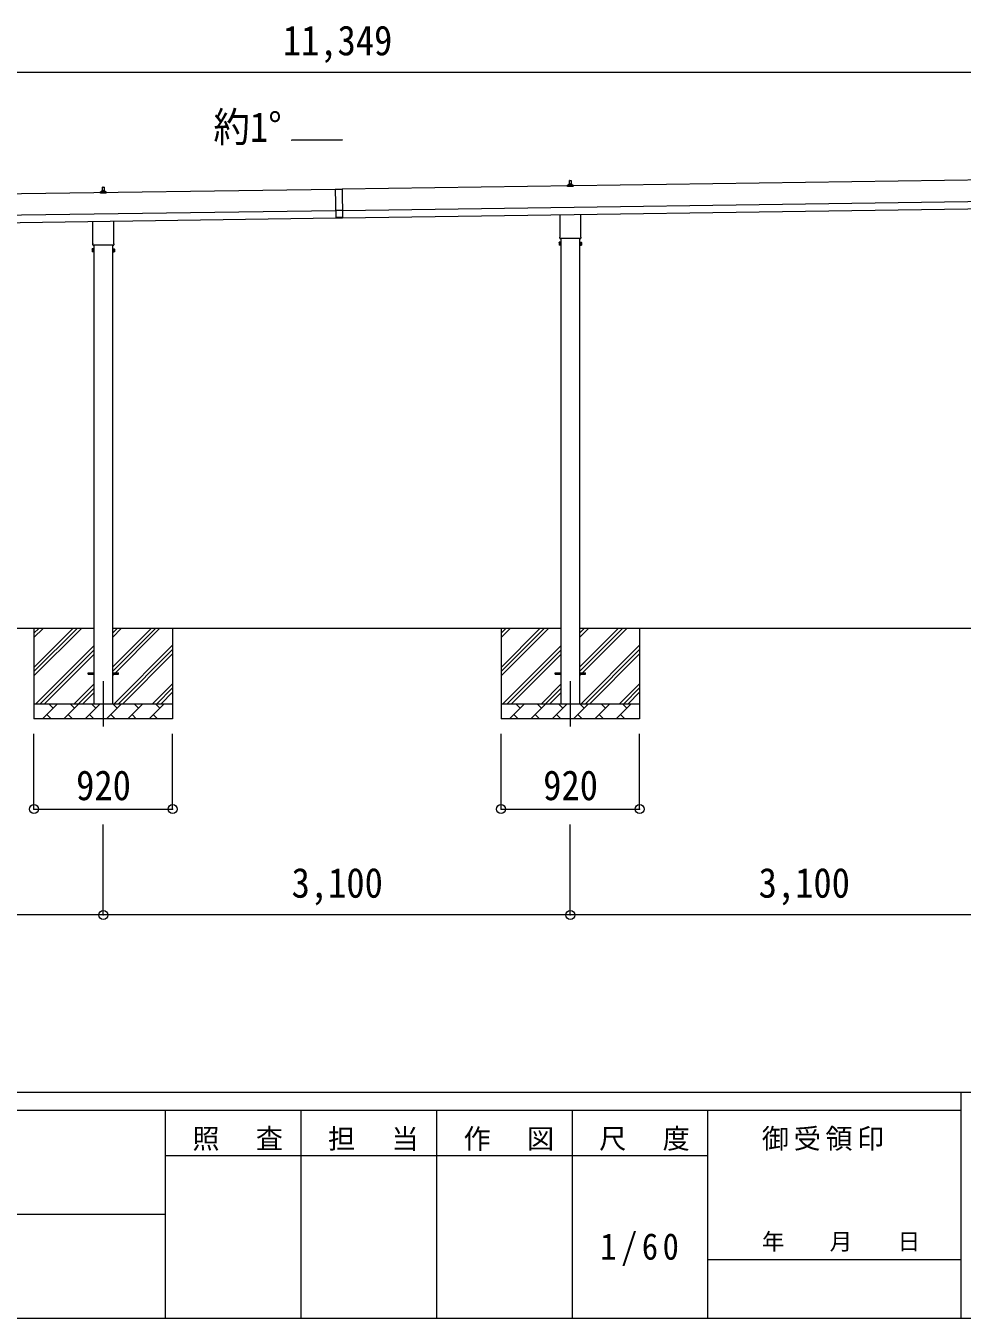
# Model space of a CAD drawing. Units: millimetres at full size, sheet at 1:60. Extents: x -16864 to 16864, y -11640 to 11640.
# Drawn here: x 4477 to 10692, y -11640 to -3066 of the extents above; entities that cross this region are included whole.
import ezdxf
from ezdxf.enums import TextEntityAlignment as Align

# ---------------------------------------------------------------- set-up
doc = ezdxf.new("R2010")
doc.units = ezdxf.units.MM
doc.header["$LTSCALE"] = 60
doc.header["$PDMODE"] = 32
doc.header["$PDSIZE"] = 60
doc.linetypes.add('CHAIN1', pattern=[8, 5, -1, 1, -1])
for name, color, linetype, lineweight in [('0-1_Defpoints', 7, 'CHAIN1', 9), ('0-2_TEXT1', 4, 'Continuous', 9), ('0-3_SHAPE', 7, 'Continuous', 9), ('0-7_PARTS2', 7, 'Continuous', 9), ('0-8_TABLE1', 6, 'Continuous', 9), ('F-0', 7, 'Continuous', 9)]:
    doc.layers.add(name, color=color, linetype=linetype, lineweight=lineweight)
doc.styles.add('ＭＳ ゴシック', font='')
doc.styles.get('ＭＳ ゴシック').set_extended_font_data('MS Gothic')

msp = doc.modelspace()

# ---------------------------------------------------------------- linework, layer by layer
at = {"layer": '0-1_Defpoints'}
for p, q in [((4990.83, -7413.9), (4990.83, -7762.9)), ((8090.83, -7413.9), (8090.83, -7762.9))]:
    msp.add_line(p, q, dxfattribs=at)
at = {"layer": '0-2_TEXT1'}
for p, q in [((6578.74, -3823.07), (6242.74, -3827.87)), ((12181.52, -4070.48), (6575.9, -4150.56)), ((8085.14, -4116.07), (8085.87, -4092.55)), ((8086.87, -4091.57), (8095.41, -4091.57)), ((8096.41, -4092.55), (8097.14, -4116.07)), ((6530.9, -4151.21), (900.44, -4231.64)), ((4972.89, -4175.86), (4972.89, -4168.14)), ((5009.39, -4175.86), (4972.89, -4175.86)), ((4973.27, -4167.36), (5009.01, -4167.36)), ((4973.65, -4167.17), (4980.38, -4165.54)), ((4980.76, -4165.36), (5001.52, -4165.36)), ((4981.14, -4164.57), (4981.14, -4160.36)), ((4982.14, -4160.36), (5000.14, -4160.36)), ((4985.14, -4160.36), (4985.87, -4136.83)), ((4986.87, -4135.86), (4995.41, -4135.86)), ((4996.41, -4136.83), (4997.14, -4160.36)), ((5001.14, -4164.57), (5001.14, -4160.36)), ((5008.63, -4167.17), (5001.9, -4165.54)), ((5009.39, -4175.86), (5009.39, -4168.14)), ((6530.89, -4150.21), (6575.88, -4149.56)), ((6530.89, -4150.21), (6533.64, -4342.69)), ((6575.9, -4150.56), (6530.9, -4151.21)), ((6575.88, -4149.56), (6578.63, -4342.04)), ((8072.89, -4131.57), (8072.89, -4123.86)), ((8109.39, -4131.57), (8072.89, -4131.57)), ((8073.27, -4123.07), (8109.01, -4123.07)), ((8073.65, -4122.88), (8080.38, -4121.26)), ((8080.76, -4121.07), (8101.52, -4121.07)), ((8081.14, -4120.28), (8081.14, -4116.07)), ((8082.14, -4116.07), (8100.14, -4116.07)), ((8101.14, -4120.28), (8101.14, -4116.07)), ((8108.63, -4122.88), (8101.9, -4121.26)), ((8109.39, -4131.57), (8109.39, -4123.86)), ((6577.9, -4290.55), (12183.52, -4210.47)), ((6578.61, -4340.54), (12184.23, -4260.46)), ((902.44, -4371.63), (6532.9, -4291.19)), ((903.15, -4421.62), (6533.62, -4341.19)), ((4922.53, -4509.84), (4922.53, -4364.2)), ((5059.13, -4362.25), (5059.13, -4509.84)), ((6577.91, -4291.55), (6532.92, -4292.19)), ((6578.56, -4337.04), (6533.57, -4337.69)), ((6578.63, -4342.04), (6533.64, -4342.69)), ((8022.53, -4465.56), (8022.53, -4319.92)), ((8159.13, -4317.96), (8159.13, -4465.56)), ((4920.83, -4518.61), (4920.83, -4513.11)), ((5058.77, -4522.11), (4922.9, -4522.11)), ((4928.33, -4522.11), (4928.33, -7563.9)), ((5053.33, -7563.9), (5053.33, -4522.11)), ((5060.83, -4513.11), (5060.83, -4518.61)), ((8016.83, -4503.83), (8017.59, -4502.51)), ((8016.83, -4503.83), (8016.83, -4520.83)), ((8016.83, -4520.83), (8017.59, -4522.14)), ((8023.83, -4507.42), (8017.59, -4507.42)), ((8023.83, -4517.24), (8017.59, -4517.24)), ((8023.83, -4522.14), (8017.59, -4522.14)), ((8020.83, -4474.33), (8020.83, -4468.83)), ((8158.77, -4477.83), (8022.9, -4477.83)), ((8026.33, -4521.53), (8023.83, -4521.53)), ((8028.33, -4477.83), (8028.33, -7563.9)), ((8153.33, -7563.9), (8153.33, -4477.83)), ((8155.33, -4521.53), (8157.83, -4521.53)), ((8157.83, -4507.42), (8164.07, -4507.42)), ((8157.83, -4517.24), (8164.07, -4517.24)), ((8157.83, -4522.14), (8164.07, -4522.14)), ((8160.83, -4468.83), (8160.83, -4474.33)), ((8164.83, -4503.83), (8164.07, -4502.51)), ((8164.83, -4520.83), (8164.07, -4522.14)), ((8164.83, -4503.83), (8164.83, -4520.83)), ((4916.83, -4548.11), (4917.59, -4546.8)), ((4916.83, -4548.11), (4916.83, -4565.11)), ((4916.83, -4565.11), (4917.59, -4566.43)), ((4923.83, -4551.71), (4917.59, -4551.71)), ((4923.83, -4561.52), (4917.59, -4561.52)), ((4923.83, -4566.43), (4917.59, -4566.43)), ((4926.33, -4565.81), (4923.83, -4565.81)), ((5055.33, -4565.81), (5057.83, -4565.81)), ((5057.83, -4551.71), (5064.07, -4551.71)), ((5057.83, -4561.52), (5064.07, -4561.52)), ((5057.83, -4566.43), (5064.07, -4566.43)), ((5064.83, -4548.11), (5064.07, -4546.8)), ((5064.83, -4565.11), (5064.07, -4566.43)), ((5064.83, -4548.11), (5064.83, -4565.11)), ((4890.83, -7359.4), (4928.33, -7359.4)), ((4890.83, -7368.4), (4890.83, -7359.4)), ((4890.83, -7359.4), (4928.33, -7359.4)), ((4890.83, -7368.4), (4890.83, -7359.4)), ((4890.83, -7368.4), (4928.33, -7368.4)), ((4890.83, -7368.4), (4928.33, -7368.4)), ((5053.33, -7359.4), (5090.83, -7359.4)), ((5053.33, -7359.4), (5090.83, -7359.4)), ((5053.33, -7368.4), (5090.83, -7368.4)), ((5053.33, -7368.4), (5090.83, -7368.4)), ((5090.83, -7368.4), (5090.83, -7359.4)), ((5090.83, -7368.4), (5090.83, -7359.4)), ((7990.83, -7359.4), (8028.33, -7359.4)), ((7990.83, -7368.4), (7990.83, -7359.4)), ((7990.83, -7359.4), (8028.33, -7359.4)), ((7990.83, -7368.4), (7990.83, -7359.4)), ((7990.83, -7368.4), (8028.33, -7368.4)), ((7990.83, -7368.4), (8028.33, -7368.4)), ((8153.33, -7359.4), (8190.83, -7359.4)), ((8153.33, -7359.4), (8190.83, -7359.4)), ((8153.33, -7368.4), (8190.83, -7368.4)), ((8153.33, -7368.4), (8190.83, -7368.4)), ((8190.83, -7368.4), (8190.83, -7359.4)), ((8190.83, -7368.4), (8190.83, -7359.4))]:
    msp.add_line(p, q, dxfattribs=at)
for points in [[(8023.83, -4522.14), (8023.83, -4502.51), (8017.59, -4502.51)], [(8023.83, -4521.53), (8023.83, -4503.13), (8026.33, -4503.13)], [(8157.83, -4521.53), (8157.83, -4503.13), (8155.33, -4503.13)], [(8157.83, -4522.14), (8157.83, -4502.51), (8164.07, -4502.51)], [(4923.83, -4566.43), (4923.83, -4546.8), (4917.59, -4546.8)], [(4923.83, -4565.81), (4923.83, -4547.41), (4926.33, -4547.41)], [(5057.83, -4565.81), (5057.83, -4547.41), (5055.33, -4547.41)], [(5057.83, -4566.43), (5057.83, -4546.8), (5064.07, -4546.8)]]:
    msp.add_lwpolyline(points, dxfattribs=at)
for points in [[(8026.33, -4522.83), (8026.33, -4501.83), (8028.33, -4501.83), (8028.33, -4522.83)], [(8155.33, -4522.83), (8155.33, -4501.83), (8153.33, -4501.83), (8153.33, -4522.83)], [(4926.33, -4567.11), (4926.33, -4546.11), (4928.33, -4546.11), (4928.33, -4567.11)], [(5055.33, -4567.11), (5055.33, -4546.11), (5053.33, -4546.11), (5053.33, -4567.11)]]:
    msp.add_lwpolyline(points, close=True, dxfattribs=at)
for centre, radius, start, end in [((8085.23, -4116.7), 4.13, 90, 171.17633), ((8086.87, -4092.57), 1, 90, 178.60509), ((8094.47, -4116.07), 4.83, 133.60282, 180), ((8087.81, -4116.07), 4.83, 0, 46.39718), ((8095.41, -4092.57), 1, 1.39491, 90), ((8097.05, -4116.7), 4.13, 8.82367, 90), ((4973.89, -4168.14), 1, 103.62699, 180), ((4980.14, -4164.57), 1, 283.62699, 0), ((4985.23, -4160.99), 4.13, 90, 171.17633), ((4982.14, -4161.36), 1, 90, 180), ((4986.87, -4136.86), 1, 90, 178.60509), ((4994.47, -4160.36), 4.83, 133.60282, 180), ((4987.81, -4160.36), 4.83, 0, 46.39718), ((4995.41, -4136.86), 1, 1.39491, 90), ((4997.05, -4160.99), 4.13, 8.82367, 90), ((5000.14, -4161.36), 1, 0, 90), ((5002.14, -4164.57), 1, 180, 256.37301), ((5008.39, -4168.14), 1, 0, 76.37301), ((8073.89, -4123.86), 1, 103.62699, 180), ((8080.14, -4120.28), 1, 283.62699, 0), ((8082.14, -4117.07), 1, 90, 180), ((8100.14, -4117.07), 1, 0, 90), ((8102.14, -4120.28), 1, 180, 256.37301), ((8108.39, -4123.86), 1, 0, 76.37301), ((4924.83, -4513.11), 4, 125.09963, 180), ((4924.83, -4518.61), 4, 180, 194.47751), ((4924.83, -4518.61), 4, 194.47751, 241.04498), ((5056.83, -4518.61), 4, 298.95502, 345.52249), ((5056.83, -4513.11), 4, 0, 54.90037), ((5056.83, -4518.61), 4, 345.52249, 0), ((8033.07, -4512.33), 16.24, 162.41205, 197.58795), ((8021.18, -4504.97), 4.34, 145.61575, 214.38425), ((8021.18, -4519.69), 4.34, 145.61575, 214.38425), ((8024.83, -4468.83), 4, 125.09963, 180), ((8024.83, -4474.33), 4, 180, 194.47751), ((8024.83, -4474.33), 4, 194.47751, 241.04498), ((8156.83, -4474.33), 4, 298.95502, 345.52249), ((8156.83, -4468.83), 4, 0, 54.90037), ((8156.83, -4474.33), 4, 345.52249, 0), ((8148.59, -4512.33), 16.24, 342.41205, 17.58795), ((8160.49, -4504.97), 4.34, 325.61575, 34.38425), ((8160.49, -4519.69), 4.34, 325.61575, 34.38425), ((4933.07, -4556.61), 16.24, 162.41205, 197.58795), ((4921.18, -4549.25), 4.34, 145.61575, 214.38425), ((4921.18, -4563.98), 4.34, 145.61575, 214.38425), ((5048.59, -4556.61), 16.24, 342.41205, 17.58795), ((5060.49, -4549.25), 4.34, 325.61575, 34.38425), ((5060.49, -4563.98), 4.34, 325.61575, 34.38425)]:
    msp.add_arc(centre, radius, start, end, dxfattribs=at)
at = {"layer": '0-3_SHAPE'}
for p, q in [((4928.33, -7063.9), (1953.33, -7063.9)), ((4530.83, -7063.9), (4530.83, -7663.9)), ((4530.83, -7096.11), (4563.04, -7063.9)), ((4530.83, -7322.38), (4789.32, -7063.9)), ((4530.83, -7350.67), (4817.6, -7063.9)), ((4530.83, -7378.95), (4845.88, -7063.9)), ((4530.83, -7124.39), (4591.33, -7063.9)), ((4530.83, -7067.82), (4534.76, -7063.9)), ((8028.33, -7063.9), (5053.33, -7063.9)), ((5053.33, -7092.72), (5082.16, -7063.9)), ((5053.33, -7121.01), (5110.44, -7063.9)), ((5053.33, -7375.57), (5365, -7063.9)), ((5053.33, -7319), (5308.43, -7063.9)), ((5053.33, -7347.28), (5336.72, -7063.9)), ((5450.83, -7063.9), (5450.83, -7663.9)), ((7630.83, -7063.9), (7630.83, -7663.9)), ((7630.83, -7096.11), (7663.04, -7063.9)), ((7630.83, -7322.38), (7889.32, -7063.9)), ((7630.83, -7350.67), (7917.6, -7063.9)), ((7630.83, -7378.95), (7945.88, -7063.9)), ((7630.83, -7124.39), (7691.33, -7063.9)), ((7630.83, -7067.82), (7634.76, -7063.9)), ((11128.33, -7063.9), (8153.33, -7063.9)), ((8153.33, -7092.72), (8182.16, -7063.9)), ((8153.33, -7121.01), (8210.44, -7063.9)), ((8153.33, -7375.57), (8465, -7063.9)), ((8153.33, -7319), (8408.43, -7063.9)), ((8153.33, -7347.28), (8436.72, -7063.9)), ((8550.83, -7063.9), (8550.83, -7663.9)), ((4545.83, -7561.94), (4928.33, -7179.44)), ((5062.99, -7563.9), (5450.83, -7176.06)), ((7645.83, -7561.94), (8028.33, -7179.44)), ((8162.99, -7563.9), (8550.83, -7176.06)), ((4572.16, -7563.9), (4928.33, -7207.72)), ((4600.44, -7563.9), (4928.33, -7236.01)), ((5091.27, -7563.9), (5450.83, -7204.34)), ((5119.56, -7563.9), (5450.83, -7232.63)), ((7672.16, -7563.9), (8028.33, -7207.72)), ((7700.44, -7563.9), (8028.33, -7236.01)), ((8191.27, -7563.9), (8550.83, -7204.34)), ((8219.56, -7563.9), (8550.83, -7232.63)), ((4798.43, -7563.9), (4928.33, -7434)), ((5317.55, -7563.9), (5450.83, -7430.62)), ((5345.83, -7563.9), (5450.83, -7458.9)), ((7898.43, -7563.9), (8028.33, -7434)), ((8417.55, -7563.9), (8550.83, -7430.62)), ((8445.83, -7563.9), (8550.83, -7458.9)), ((4826.72, -7563.9), (4928.33, -7462.28)), ((4855, -7563.9), (4928.33, -7490.57)), ((5374.12, -7563.9), (5450.83, -7487.18)), ((7926.72, -7563.9), (8028.33, -7462.28)), ((7955, -7563.9), (8028.33, -7490.57)), ((8474.12, -7563.9), (8550.83, -7487.18)), ((4530.83, -7563.9), (5450.83, -7563.9)), ((4587.28, -7663.9), (4687.28, -7563.9)), ((4658.73, -7592.45), (4630.17, -7563.9)), ((4728.7, -7663.9), (4828.7, -7563.9)), ((4800.15, -7592.45), (4771.59, -7563.9)), ((4870.12, -7663.9), (4970.12, -7563.9)), ((4941.57, -7592.45), (4913.02, -7563.9)), ((5011.54, -7663.9), (5111.54, -7563.9)), ((5082.99, -7592.45), (5054.44, -7563.9)), ((5152.97, -7663.9), (5252.97, -7563.9)), ((5224.41, -7592.45), (5195.86, -7563.9)), ((5294.39, -7663.9), (5394.39, -7563.9)), ((5365.83, -7592.45), (5337.28, -7563.9)), ((7630.83, -7563.9), (8550.83, -7563.9)), ((7687.28, -7663.9), (7787.28, -7563.9)), ((7758.73, -7592.45), (7730.17, -7563.9)), ((7828.7, -7663.9), (7928.7, -7563.9)), ((7900.15, -7592.45), (7871.59, -7563.9)), ((7970.12, -7663.9), (8070.12, -7563.9)), ((8041.57, -7592.45), (8013.02, -7563.9)), ((8111.54, -7663.9), (8211.54, -7563.9)), ((8182.99, -7592.45), (8154.44, -7563.9)), ((8252.97, -7663.9), (8352.97, -7563.9)), ((8324.41, -7592.45), (8295.86, -7563.9)), ((8394.39, -7663.9), (8494.39, -7563.9)), ((8465.83, -7592.45), (8437.28, -7563.9)), ((5450.83, -7663.9), (4530.83, -7663.9)), ((4615.83, -7635.35), (4644.39, -7663.9)), ((4757.25, -7635.35), (4785.81, -7663.9)), ((4898.68, -7635.35), (4927.23, -7663.9)), ((5040.1, -7635.35), (5068.65, -7663.9)), ((5181.52, -7635.35), (5210.07, -7663.9)), ((5322.94, -7635.35), (5351.49, -7663.9)), ((8550.83, -7663.9), (7630.83, -7663.9)), ((7715.83, -7635.35), (7744.39, -7663.9)), ((7857.25, -7635.35), (7885.81, -7663.9)), ((7998.68, -7635.35), (8027.23, -7663.9)), ((8140.1, -7635.35), (8168.65, -7663.9)), ((8281.52, -7635.35), (8310.07, -7663.9)), ((8422.94, -7635.35), (8451.49, -7663.9))]:
    msp.add_line(p, q, dxfattribs=at)
at = {"layer": '0-7_PARTS2', "color": 4}
for p, q in [((6242.74, -3827.87), (6242.74, -3823.07)), ((6242.74, -3823.07), (6578.74, -3823.07))]:
    msp.add_line(p, q, dxfattribs=at)
at = {"layer": '0-8_TABLE1'}
for p, q in [((12216.83, -3376.26), (867.83, -3376.26)), ((4530.83, -8262.9), (4530.83, -7762.9)), ((5450.83, -8262.9), (5450.83, -7762.9)), ((7630.83, -8262.9), (7630.83, -7762.9)), ((8550.83, -8262.9), (8550.83, -7762.9)), ((4530.83, -8262.9), (5450.83, -8262.9)), ((7630.83, -8262.9), (8550.83, -8262.9)), ((4990.83, -8964.9), (4990.83, -8364.9)), ((8090.83, -8964.9), (8090.83, -8364.9)), ((4990.83, -8964.9), (1890.83, -8964.9)), ((8090.83, -8964.9), (4990.83, -8964.9)), ((11190.83, -8964.9), (8090.83, -8964.9))]:
    msp.add_line(p, q, dxfattribs=at)
for p in [(4530.83, -8262.9), (5450.83, -8262.9), (7630.83, -8262.9), (8550.83, -8262.9), (4990.83, -8964.9), (8090.83, -8964.9)]:
    msp.add_point(p, dxfattribs=at)
at = {"layer": 'F-0', "color": 5, "lineweight": 5}
for p, q in [((-16864.12, -10140), (16015.88, -10140)), ((10682.37, -10140), (10682.37, -11640)), ((-16864.12, -10260), (10682.37, -10260)), ((5402.37, -10260), (5402.37, -11640)), ((6302.37, -10260), (6302.37, -11640)), ((7202.37, -10260), (7202.37, -11640)), ((8102.36, -10260), (8102.36, -11640)), ((9002.37, -10260), (9002.37, -11640)), ((5402.37, -10560), (9002.37, -10560)), ((-6897.63, -10950), (5402.37, -10950)), ((9002.37, -11250), (10682.37, -11250)), ((-16864.12, -11640), (16015.88, -11640))]:
    msp.add_line(p, q, dxfattribs=at)

# ---------------------------------------------------------------- texts
at = {"layer": '0-7_PARTS2', "style": 'ＭＳ ゴシック', "width": 0.9}
msp.add_text('約1°', height=197.9, dxfattribs=at).set_placement((5721.65, -3895.62), align=Align.BOTTOM_LEFT)
at = {"layer": '0-8_TABLE1', "color": 7, "style": 'ＭＳ ゴシック', "width": 0.9}
for s, p in [('11,349', (6182.33, -3321.26)), ('920', (4810.83, -8262.9)), ('920', (7910.83, -8262.9)), ('3,100', (6240.83, -8909.9)), ('3,100', (9340.83, -8909.9))]:
    msp.add_text(s, height=197.9, dxfattribs=at).set_placement(p, align=Align.BOTTOM_LEFT)
at = {"layer": 'F-0', "style": 'ＭＳ ゴシック'}
msp.add_text('年\u3000\u3000月\u3000\u3000日', height=110, dxfattribs=at).set_placement((9362.37, -11220), align=Align.BOTTOM_LEFT)
at = {"layer": 'F-0', "attachment_point": 7, "style": 'ＭＳ ゴシック'}
for s, insert, char_height in [('\\T1.17;照\u3000査', (5582.37, -10530), 132), ('\\T1.17;担\u3000当', (6482.37, -10530), 132), ('\\T1.17;作\u3000図', (7382.37, -10530), 132), ('\\T1.17;尺\u3000度', (8282.37, -10530), 132), ('\\T1.17;御受領印', (9362.37, -10530), 132), ('\\T1.28;\\W0.9;1/60', (8289.87, -11295), 176)]:
    msp.add_mtext(s, dxfattribs=dict(at, insert=insert, char_height=char_height))

doc.saveas('drawing.dxf')
